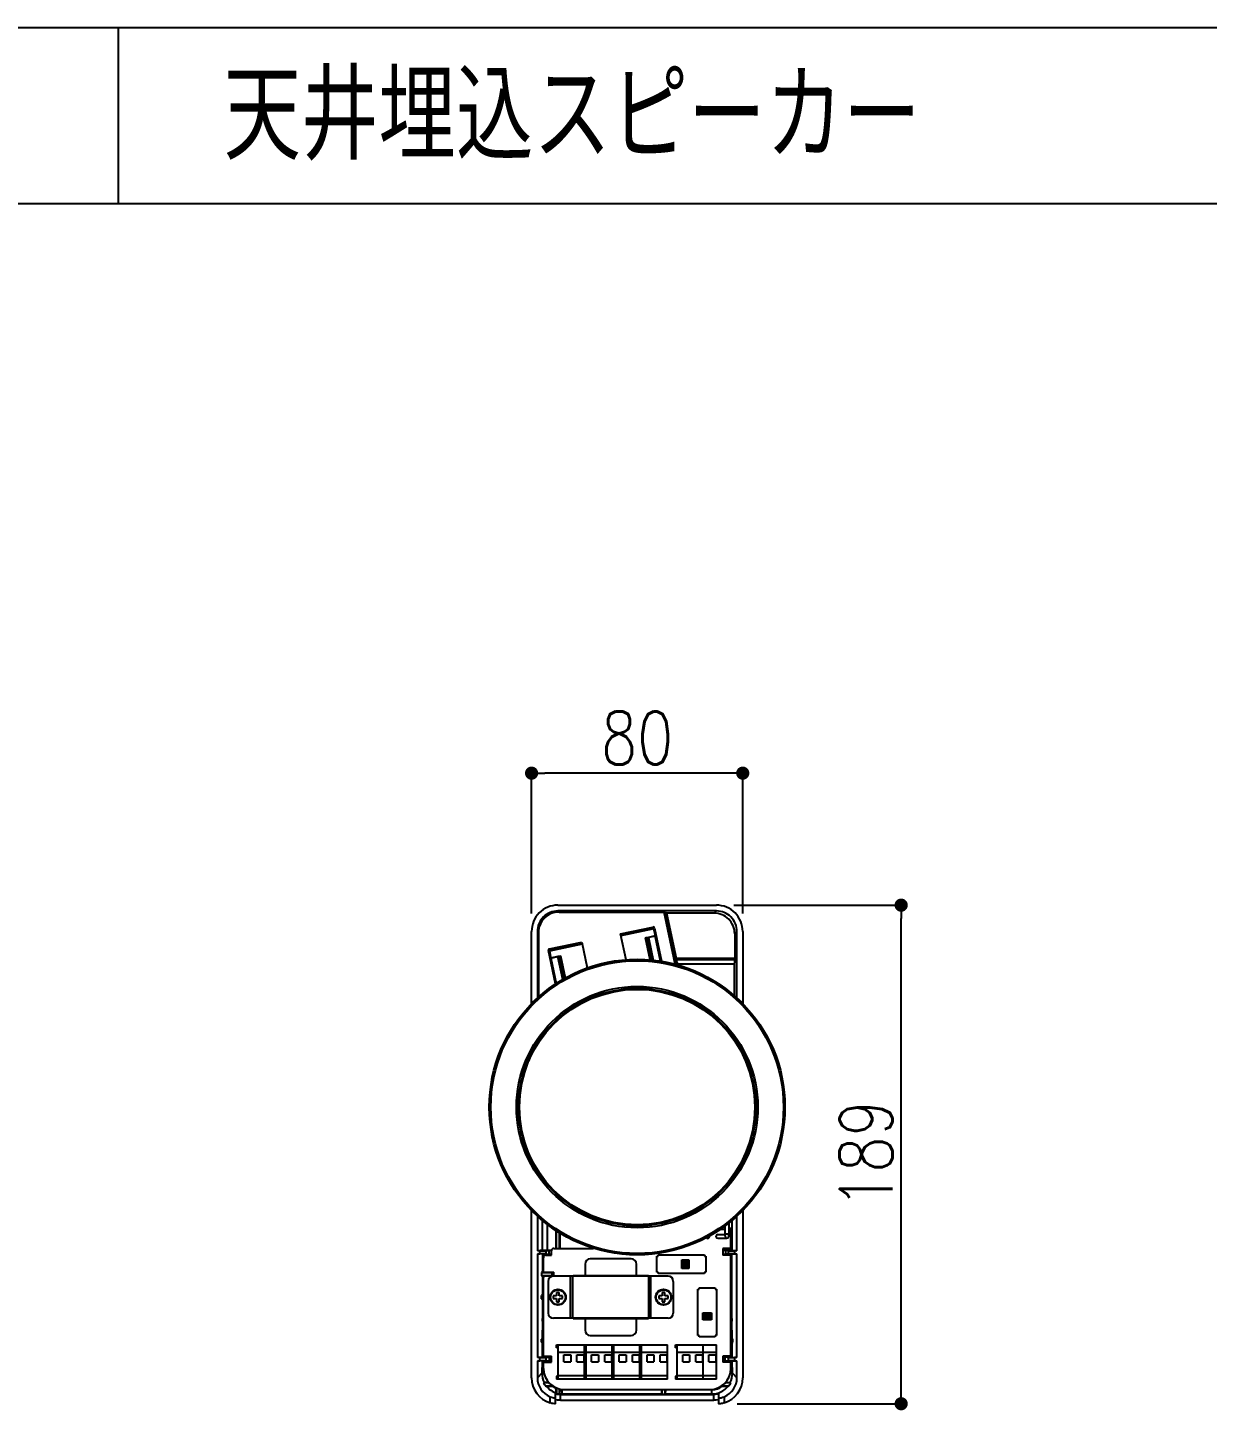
# Model space of a CAD drawing. Header units: millimetres. Extents: x 14 to 828, y 15 to 581.
# Drawn here: x 362.4 to 429.4, y 252.9 to 331.4 of the extents above; entities that cross this region are included whole.
import ezdxf

# ---------------------------------------------------------------- set-up
doc = ezdxf.new("R2010")
doc.units = ezdxf.units.MM
doc.header["$LTSCALE"] = 0.2
doc.layers.get('Defpoints').update_dxf_attribs({"color": 5})
for name, color, linetype in [('1_シンボル', 2, 'Continuous'), ('1_寸法', 7, 'Continuous'), ('1_文字', 3, 'Continuous'), ('1_表', 7, 'Continuous')]:
    doc.layers.add(name, color=color, linetype=linetype)
doc.styles.add('Dim', font='simplex.shx', dxfattribs={"width": 0.8, "bigfont": 'extfont2.shx'})
doc.styles.get("Standard").update_dxf_attribs({"font": 'simplex.shx', "width": 0.8, "bigfont": 'extfont2.shx'})
doc.dimstyles.new('1-1', dxfattribs={"dimtxt": 3, "dimasz": 0.75, "dimexe": 0, "dimexo": 1, "dimgap": 0.5, "dimtad": 1, "dimdec": 0, "dimtxsty": 'Dim', "dimblk": 'DOT', "dimcen": 2.5, "dimadec": 0, "dimazin": 0, "dimtfac": 1, "dimtdec": 0, "dimtix": 1, "dimtmove": 2, "dimatfit": 3, "dimldrblk": '引出', "dimfxl": 1, "dimlwd": -1, "dimlwe": -1, "dimarcsym": 0})

# ---------------------------------------------------------------- blocks, each defined once
blk = doc.blocks.new('_Dot')
at = {"color": 0, "linetype": 'ByBlock', "lineweight": -2}
blk.add_line((-0.5, 0), (-1, 0), dxfattribs=at)
at = {"color": 0, "linetype": 'ByBlock', "const_width": 0.5}
blk.add_lwpolyline([(-0.25, 0, 1), (0.25, 0, 1)], format="xyb", close=True, dxfattribs=at)
blk = doc.blocks.new('*D24')
at = {"layer": '1_寸法', "color": 0, "transparency": 16777216}
for p, q in [((390.996, 281.104), (390.996, 289.082)), ((402.246, 289.082), (391.746, 289.082)), ((402.996, 281.104), (402.996, 289.082))]:
    blk.add_line(p, q, dxfattribs=at)
at = {"layer": 'Defpoints', "color": 0, "transparency": 16777216}
for p in [(390.996, 289.082), (390.996, 280.104), (402.996, 280.104)]:
    blk.add_point(p, dxfattribs=at)
at = {"layer": '1_寸法', "color": 0, "transparency": 16777216, "xscale": 0.75, "yscale": 0.75, "zscale": 0.75, "rotation": 180}
blk.add_blockref('_Dot', (390.996, 289.082), dxfattribs=at)
at = {"layer": '1_寸法', "color": 0, "transparency": 16777216, "xscale": 0.75, "yscale": 0.75, "zscale": 0.75}
blk.add_blockref('_Dot', (402.996, 289.082), dxfattribs=at)
at = {"layer": '1_寸法', "color": 0, "transparency": 16777216, "insert": (396.996, 291.082), "char_height": 3, "attachment_point": 5, "style": 'Dim'}
blk.add_mtext('80', dxfattribs=at)
blk = doc.blocks.new('引出')
at = {"color": 0, "linetype": 'ByBlock', "lineweight": -2}
for p, q in [((-3.86, 1.04), (0, 0)), ((0, 0), (-1, 0))]:
    blk.add_line(p, q, dxfattribs=at)
blk = doc.blocks.new('*D26')
at = {"layer": '1_寸法', "color": 0, "transparency": 16777216}
for p, q in [((402.498, 281.582), (411.996, 281.582)), ((411.996, 254.002), (411.996, 280.832)), ((402.682, 253.252), (411.996, 253.252))]:
    blk.add_line(p, q, dxfattribs=at)
at = {"layer": 'Defpoints', "color": 0, "transparency": 16777216}
for p in [(401.498, 281.582), (411.996, 281.582), (401.682, 253.252)]:
    blk.add_point(p, dxfattribs=at)
at = {"layer": '1_寸法', "color": 0, "transparency": 16777216, "xscale": 0.75, "yscale": 0.75, "zscale": 0.75}
for p, rotation in [((411.996, 281.582), 90), ((411.996, 253.252), 270)]:
    blk.add_blockref('_Dot', p, dxfattribs=dict(at, rotation=rotation))
at = {"layer": '1_寸法', "color": 0, "transparency": 16777216, "insert": (409.996, 267.417), "char_height": 3, "attachment_point": 5, "rotation": 90, "style": 'Dim'}
blk.add_mtext('189', dxfattribs=at)

msp = doc.modelspace()

# ---------------------------------------------------------------- linework, layer by layer
at = {"layer": '1_シンボル', "color": 7}
for p, q in [((392.494, 281.582), (401.498, 281.582)), ((401.497, 281.251), (392.495, 281.251)), ((392.556, 281.19), (392.495, 281.251)), ((392.556, 281.19), (398.531, 281.19)), ((399.161, 278.223), (398.531, 281.19)), ((398.608, 281.186), (398.661, 281.127)), ((399.243, 278.201), (398.608, 281.186)), ((401.373, 281.127), (398.661, 281.127)), ((398.661, 281.127), (399.204, 278.574)), ((401.373, 281.127), (401.497, 281.251)), ((390.996, 275.985), (390.996, 280.084)), ((391.326, 280.083), (391.326, 276.305)), ((391.388, 280.021), (391.326, 280.083)), ((391.388, 280.021), (391.388, 276.36)), ((396.053, 279.951), (397.889, 280.341)), ((396.365, 278.483), (396.053, 279.951)), ((397.946, 280.24), (396.076, 279.842)), ((396.407, 279.913), (396.384, 280.021)), ((396.399, 279.948), (397.915, 280.27)), ((396.4, 279.945), (397.467, 280.172)), ((397.467, 280.172), (397.894, 280.257)), ((397.474, 280.14), (397.467, 280.172)), ((397.477, 279.722), (398.031, 279.84)), ((397.742, 278.473), (397.477, 279.722)), ((397.477, 279.722), (397.483, 279.718)), ((397.632, 279.75), (397.483, 279.718)), ((397.483, 279.718), (397.748, 278.473)), ((397.564, 279.697), (397.491, 279.681)), ((397.638, 279.713), (397.564, 279.697)), ((397.564, 279.697), (397.826, 278.466)), ((398.027, 279.834), (397.632, 279.75)), ((397.632, 279.75), (397.907, 278.457)), ((397.638, 279.713), (397.904, 278.457)), ((397.894, 280.257), (397.941, 280.244)), ((397.894, 280.257), (397.9, 280.23)), ((397.978, 280.283), (397.915, 280.27)), ((397.984, 280.254), (397.941, 280.244)), ((398.031, 279.84), (397.946, 280.24)), ((398.015, 280.107), (397.975, 280.098)), ((397.978, 280.283), (398.38, 278.392)), ((398.027, 279.834), (398.031, 279.84)), ((398.331, 278.4), (398.027, 279.834)), ((398.03, 279.839), (398.124, 279.397)), ((402.541, 279.959), (402.665, 280.083)), ((402.541, 279.959), (402.541, 278.574)), ((402.665, 276.305), (402.665, 280.083)), ((402.996, 280.084), (402.996, 275.985)), ((391.958, 279.004), (392.022, 279.018)), ((392.36, 277.112), (391.958, 279.004)), ((391.963, 278.979), (392.018, 278.991)), ((393.875, 279.375), (392.007, 278.977)), ((392.007, 278.977), (392.092, 278.577)), ((392.016, 279.093), (393.852, 279.483)), ((392.047, 279.014), (392.018, 278.991)), ((392.018, 278.991), (392.02, 278.98)), ((392.022, 279.018), (393.538, 279.34)), ((392.471, 279.11), (392.047, 279.014)), ((392.047, 279.014), (392.052, 278.987)), ((392.471, 279.11), (393.539, 279.337)), ((392.478, 279.078), (392.471, 279.11)), ((393.522, 279.413), (393.546, 279.305)), ((393.852, 279.483), (394.164, 278.015)), ((398.124, 279.397), (398.165, 279.405)), ((398.15, 279.251), (398.153, 279.25)), ((398.153, 279.25), (398.196, 279.259)), ((398.18, 279.11), (398.225, 279.12)), ((398.226, 279.117), (398.181, 279.107)), ((398.227, 279.113), (398.182, 279.101)), ((392.092, 278.577), (392.645, 278.695)), ((392.098, 278.573), (392.092, 278.577)), ((392.492, 278.657), (392.098, 278.573)), ((392.098, 278.573), (392.403, 277.14)), ((392.641, 278.689), (392.492, 278.657)), ((392.767, 277.365), (392.492, 278.657)), ((392.576, 278.637), (392.502, 278.621)), ((392.502, 278.621), (392.769, 277.366)), ((392.649, 278.652), (392.576, 278.637)), ((392.576, 278.637), (392.837, 277.405)), ((392.645, 278.695), (392.641, 278.689)), ((392.906, 277.444), (392.641, 278.689)), ((392.645, 278.695), (392.911, 277.446)), ((398.353, 278.519), (398.307, 278.512)), ((398.354, 278.515), (398.309, 278.506)), ((399.204, 278.574), (402.541, 278.574)), ((399.22, 278.504), (402.539, 278.504)), ((399.303, 278.238), (399.22, 278.504)), ((402.5, 278.238), (399.303, 278.238)), ((399.315, 278.18), (399.303, 278.238)), ((402.539, 278.504), (402.5, 278.238)), ((402.5, 278.238), (402.5, 276.452)), ((392.252, 277.847), (392.206, 277.837)), ((392.254, 277.841), (392.207, 277.833)), ((392.379, 277.252), (392.333, 277.24)), ((392.38, 277.246), (392.334, 277.236)), ((396.171, 276.746), (396.171, 276.798)), ((397.821, 276.798), (397.821, 276.746)), ((391.613, 274.167), (391.659, 274.141)), ((402.333, 274.141), (402.379, 274.167)), ((390.834, 272.712), (390.788, 272.738)), ((403.204, 272.738), (403.158, 272.712)), ((390.788, 267.475), (390.834, 267.502)), ((403.158, 267.502), (403.204, 267.475)), ((391.659, 266.073), (391.613, 266.046)), ((402.379, 266.046), (402.333, 266.073)), ((390.996, 254.73), (390.996, 264.228)), ((402.996, 264.228), (402.996, 254.73)), ((391.326, 263.909), (391.326, 261.947)), ((391.617, 261.971), (391.617, 263.654)), ((391.9, 261.972), (391.9, 263.429)), ((396.171, 263.415), (396.171, 263.468)), ((397.821, 263.468), (397.821, 263.415)), ((401.987, 263.35), (401.987, 262.907)), ((402.205, 263.517), (402.205, 262.907)), ((402.374, 263.654), (402.374, 261.971)), ((402.665, 261.947), (402.665, 263.909)), ((392.381, 263.088), (392.381, 262.082)), ((392.406, 262.082), (392.406, 263.072)), ((392.586, 262.082), (392.586, 262.957)), ((392.611, 262.942), (392.611, 262.082)), ((401.11, 262.757), (401.11, 262.783)), ((401.571, 262.862), (401.991, 262.862)), ((401.571, 262.652), (402.093, 262.652)), ((401.737, 263.173), (401.987, 263.173)), ((401.987, 262.907), (402.205, 262.907)), ((401.991, 262.791), (401.991, 262.907)), ((402.096, 262.652), (402.09, 262.652)), ((402.201, 262.757), (402.201, 262.907)), ((402.201, 262.753), (402.201, 262.757)), ((402.321, 262.082), (402.321, 263.132)), ((391.617, 261.971), (391.326, 261.947)), ((391.459, 261.947), (391.326, 261.947)), ((391.326, 261.767), (391.326, 255.872)), ((391.326, 261.767), (391.459, 261.767)), ((391.617, 261.742), (391.326, 261.767)), ((391.459, 261.767), (391.459, 261.947)), ((391.617, 261.971), (391.9, 261.972)), ((391.617, 261.742), (391.901, 261.741)), ((391.617, 261.742), (391.617, 260.73)), ((391.821, 261.692), (392.121, 261.692)), ((391.833, 261.948), (391.974, 261.966)), ((391.833, 261.765), (391.833, 261.948)), ((391.833, 261.765), (391.974, 261.748)), ((391.9, 261.972), (392.126, 261.972)), ((391.901, 261.741), (392.121, 261.741)), ((391.901, 261.741), (391.901, 261.692)), ((392.125, 261.966), (391.974, 261.966)), ((391.974, 261.966), (391.974, 261.748)), ((391.974, 261.748), (392.121, 261.748)), ((392.121, 261.692), (392.121, 261.932)), ((392.271, 262.082), (394.514, 262.082)), ((398.121, 260.732), (398.121, 261.632)), ((398.121, 261.632), (398.196, 261.632)), ((398.196, 261.632), (398.196, 261.707)), ((398.196, 261.707), (400.821, 261.707)), ((400.821, 261.707), (400.821, 261.632)), ((400.821, 261.632), (400.896, 261.632)), ((400.896, 261.632), (400.896, 260.732)), ((402.321, 262.082), (401.871, 262.082)), ((401.871, 262.082), (401.871, 261.692)), ((401.871, 261.972), (402.092, 261.972)), ((402.018, 261.966), (401.871, 261.966)), ((401.871, 261.748), (402.018, 261.748)), ((401.871, 261.741), (402.09, 261.741)), ((402.321, 261.692), (401.871, 261.692)), ((402.158, 261.948), (402.018, 261.966)), ((402.018, 261.966), (402.018, 261.748)), ((402.158, 261.765), (402.018, 261.748)), ((402.09, 261.741), (402.374, 261.742)), ((402.09, 261.692), (402.09, 261.741)), ((402.092, 262.082), (402.092, 261.972)), ((402.092, 261.972), (402.374, 261.971)), ((402.158, 261.948), (402.158, 261.765)), ((402.321, 255.947), (402.321, 261.692)), ((402.374, 261.971), (402.665, 261.947)), ((402.374, 261.742), (402.665, 261.767)), ((402.374, 258.094), (402.374, 261.742)), ((402.665, 261.947), (402.533, 261.947)), ((402.533, 261.947), (402.533, 261.767)), ((402.533, 261.767), (402.665, 261.767)), ((402.665, 255.872), (402.665, 261.767)), ((391.671, 260.732), (391.671, 261.542)), ((394.033, 261.182), (394.033, 260.522)), ((396.658, 261.482), (394.333, 261.482)), ((396.958, 260.522), (396.958, 261.182)), ((399.543, 260.934), (399.543, 261.429)), ((399.543, 261.429), (399.936, 261.429)), ((399.936, 260.934), (399.543, 260.934)), ((399.573, 260.934), (399.573, 261.429)), ((399.603, 260.934), (399.603, 261.429)), ((399.628, 260.934), (399.628, 261.429)), ((399.659, 260.934), (399.659, 261.429)), ((399.684, 260.934), (399.684, 261.429)), ((399.715, 260.934), (399.715, 261.429)), ((399.74, 260.934), (399.74, 261.429)), ((399.77, 260.934), (399.77, 261.429)), ((399.795, 260.934), (399.795, 261.429)), ((399.825, 260.934), (399.825, 261.429)), ((399.85, 260.934), (399.85, 261.429)), ((399.881, 260.934), (399.881, 261.429)), ((399.906, 260.934), (399.906, 261.429)), ((399.936, 261.429), (399.936, 260.934)), ((391.617, 260.73), (391.567, 260.713)), ((391.567, 260.713), (391.567, 260.525)), ((392.166, 260.699), (391.567, 260.699)), ((391.567, 260.54), (392.166, 260.54)), ((391.617, 260.509), (391.567, 260.525)), ((391.617, 260.73), (391.742, 260.732)), ((391.617, 260.509), (391.617, 259.417)), ((391.617, 260.509), (391.742, 260.507)), ((391.671, 260.732), (392.271, 260.732)), ((391.671, 255.947), (391.671, 260.507)), ((398.751, 260.507), (391.671, 260.507)), ((391.941, 260.207), (391.941, 258.407)), ((392.166, 260.54), (392.166, 260.699)), ((392.271, 260.709), (392.241, 260.709)), ((392.241, 260.709), (392.241, 260.529)), ((392.241, 260.529), (392.271, 260.529)), ((392.271, 260.507), (392.271, 260.732)), ((393.216, 258.107), (393.216, 260.507)), ((393.336, 258.107), (393.336, 260.507)), ((397.633, 260.522), (393.358, 260.522)), ((393.358, 260.522), (393.358, 260.507)), ((397.633, 260.507), (397.633, 260.522)), ((397.656, 258.107), (397.656, 260.507)), ((397.776, 258.107), (397.776, 260.507)), ((398.196, 260.732), (398.121, 260.732)), ((398.196, 260.657), (398.196, 260.732)), ((400.821, 260.657), (398.196, 260.657)), ((399.051, 260.207), (399.051, 258.407)), ((400.896, 260.732), (400.821, 260.732)), ((400.821, 260.732), (400.821, 260.657)), ((391.617, 259.417), (391.556, 259.397)), ((391.556, 259.217), (391.556, 259.397)), ((391.671, 259.397), (391.556, 259.397)), ((391.617, 259.417), (391.671, 259.418)), ((392.233, 259.382), (392.233, 259.232)), ((392.421, 259.382), (392.233, 259.382)), ((392.421, 259.569), (392.421, 259.382)), ((392.571, 259.569), (392.421, 259.569)), ((392.571, 259.382), (392.571, 259.569)), ((392.758, 259.382), (392.571, 259.382)), ((392.758, 259.232), (392.758, 259.382)), ((398.233, 259.382), (398.233, 259.232)), ((398.421, 259.382), (398.233, 259.382)), ((398.421, 259.569), (398.421, 259.382)), ((398.571, 259.569), (398.421, 259.569)), ((398.571, 259.382), (398.571, 259.569)), ((398.758, 259.382), (398.571, 259.382)), ((398.758, 259.232), (398.758, 259.382)), ((400.446, 257.132), (400.446, 259.757)), ((400.446, 259.757), (400.521, 259.757)), ((400.521, 259.757), (400.521, 259.832)), ((400.521, 259.832), (401.421, 259.832)), ((401.421, 259.832), (401.421, 259.757)), ((401.421, 259.757), (401.496, 259.757)), ((401.496, 259.757), (401.496, 257.132)), ((391.617, 259.196), (391.556, 259.217)), ((391.556, 259.217), (391.671, 259.217)), ((391.617, 259.196), (391.617, 258.094)), ((391.617, 259.196), (391.671, 259.195)), ((392.233, 259.232), (392.421, 259.232)), ((392.421, 259.232), (392.421, 259.044)), ((392.421, 259.044), (392.571, 259.044)), ((392.571, 259.232), (392.758, 259.232)), ((392.571, 259.044), (392.571, 259.232)), ((398.233, 259.232), (398.421, 259.232)), ((398.421, 259.232), (398.421, 259.044)), ((398.421, 259.044), (398.571, 259.044)), ((398.571, 259.232), (398.758, 259.232)), ((398.571, 259.044), (398.571, 259.232)), ((391.616, 257.942), (391.606, 256.938)), ((391.671, 257.937), (391.616, 257.942)), ((391.671, 258.088), (391.617, 258.094)), ((398.751, 258.107), (392.241, 258.107)), ((393.358, 258.107), (393.358, 258.092)), ((393.358, 258.092), (397.633, 258.092)), ((394.033, 258.092), (394.033, 257.432)), ((396.958, 257.432), (396.958, 258.092)), ((397.633, 258.092), (397.633, 258.107)), ((400.723, 258.017), (400.723, 258.41)), ((400.723, 258.41), (401.218, 258.41)), ((400.723, 258.38), (401.218, 258.38)), ((400.723, 258.349), (401.218, 258.349)), ((400.723, 258.324), (401.218, 258.324)), ((400.723, 258.294), (401.218, 258.294)), ((400.723, 258.268), (401.218, 258.268)), ((400.723, 258.238), (401.218, 258.238)), ((400.723, 258.213), (401.218, 258.213)), ((400.723, 258.183), (401.218, 258.183)), ((400.723, 258.157), (401.218, 258.157)), ((400.723, 258.128), (401.218, 258.128)), ((400.723, 258.102), (401.218, 258.102)), ((400.723, 258.072), (401.218, 258.072)), ((400.723, 258.047), (401.218, 258.047)), ((401.218, 258.017), (400.723, 258.017)), ((401.218, 258.41), (401.218, 258.017)), ((402.321, 258.088), (402.374, 258.094)), ((402.321, 257.937), (402.375, 257.942)), ((402.386, 256.938), (402.375, 257.942)), ((391.606, 256.938), (391.556, 256.922)), ((391.556, 256.742), (391.556, 256.922)), ((391.671, 256.922), (391.556, 256.922)), ((391.606, 256.938), (391.671, 256.939)), ((394.333, 257.132), (396.658, 257.132)), ((400.521, 257.132), (400.446, 257.132)), ((400.521, 257.057), (400.521, 257.132)), ((401.421, 257.057), (400.521, 257.057)), ((401.496, 257.132), (401.421, 257.132)), ((401.421, 257.132), (401.421, 257.057)), ((402.386, 256.938), (402.321, 256.939)), ((402.436, 256.922), (402.321, 256.922)), ((402.386, 256.938), (402.436, 256.922)), ((402.436, 256.742), (402.436, 256.922)), ((391.604, 256.726), (391.556, 256.742)), ((391.556, 256.742), (391.671, 256.742)), ((391.604, 256.726), (391.595, 255.894)), ((391.604, 256.726), (391.671, 256.725)), ((392.421, 256.435), (392.421, 256.607)), ((392.421, 256.607), (398.721, 256.607)), ((392.496, 256.435), (392.421, 256.435)), ((392.496, 256.607), (392.496, 254.657)), ((393.996, 256.157), (392.496, 256.157)), ((393.996, 254.657), (393.996, 256.607)), ((394.071, 256.435), (393.996, 256.435)), ((394.071, 256.607), (394.071, 254.657)), ((395.571, 256.157), (394.071, 256.157)), ((395.571, 254.657), (395.571, 256.607)), ((395.646, 256.435), (395.571, 256.435)), ((395.646, 256.607), (395.646, 254.657)), ((397.146, 256.157), (395.646, 256.157)), ((397.146, 254.657), (397.146, 256.607)), ((397.221, 256.435), (397.146, 256.435)), ((397.221, 256.607), (397.221, 254.657)), ((398.721, 256.157), (397.221, 256.157)), ((398.721, 254.657), (398.721, 256.607)), ((399.171, 256.435), (399.171, 256.607)), ((399.171, 256.607), (401.496, 256.607)), ((399.246, 256.435), (399.171, 256.435)), ((399.246, 256.607), (399.246, 254.657)), ((401.496, 256.157), (399.246, 256.157)), ((400.746, 254.657), (400.746, 256.607)), ((401.496, 254.657), (401.496, 256.607)), ((402.321, 256.742), (402.436, 256.742)), ((402.388, 256.726), (402.321, 256.725)), ((402.388, 256.726), (402.436, 256.742)), ((402.397, 255.894), (402.388, 256.726)), ((391.595, 255.894), (391.326, 255.872)), ((391.459, 255.872), (391.326, 255.872)), ((391.326, 255.692), (391.326, 254.73)), ((391.326, 255.692), (391.459, 255.692)), ((391.593, 255.669), (391.326, 255.692)), ((391.459, 255.692), (391.459, 255.872)), ((391.593, 255.669), (391.585, 254.989)), ((391.877, 255.668), (391.593, 255.669)), ((391.88, 255.895), (391.595, 255.894)), ((391.671, 255.947), (392.121, 255.947)), ((391.671, 255.257), (391.671, 255.617)), ((391.671, 255.617), (392.121, 255.617)), ((391.833, 255.873), (392.009, 255.895)), ((391.833, 255.69), (391.833, 255.873)), ((391.833, 255.69), (392.008, 255.668)), ((392.008, 255.668), (391.877, 255.668)), ((391.877, 255.668), (391.877, 255.617)), ((391.88, 255.947), (391.88, 255.895)), ((392.009, 255.895), (391.88, 255.895)), ((392.008, 255.668), (392.009, 255.895)), ((392.121, 255.617), (392.121, 255.947)), ((392.833, 256.023), (393.223, 256.023)), ((392.833, 255.632), (392.833, 256.023)), ((392.833, 255.632), (393.223, 255.632)), ((393.223, 256.023), (393.223, 255.632)), ((393.576, 256.023), (393.966, 256.023)), ((393.576, 255.632), (393.576, 256.023)), ((393.576, 255.632), (393.966, 255.632)), ((393.966, 256.023), (393.966, 255.632)), ((394.408, 256.023), (394.798, 256.023)), ((394.408, 255.632), (394.408, 256.023)), ((394.408, 255.632), (394.798, 255.632)), ((394.798, 256.023), (394.798, 255.632)), ((395.151, 256.023), (395.541, 256.023)), ((395.151, 255.632), (395.151, 256.023)), ((395.151, 255.632), (395.541, 255.632)), ((395.541, 256.023), (395.541, 255.632)), ((395.983, 256.023), (396.373, 256.023)), ((395.983, 255.632), (395.983, 256.023)), ((395.983, 255.632), (396.373, 255.632)), ((396.373, 256.023), (396.373, 255.632)), ((396.726, 256.023), (397.116, 256.023)), ((396.726, 255.632), (396.726, 256.023)), ((396.726, 255.632), (397.116, 255.632)), ((397.116, 256.023), (397.116, 255.632)), ((397.558, 256.023), (397.948, 256.023)), ((397.558, 255.632), (397.558, 256.023)), ((397.558, 255.632), (397.948, 255.632)), ((397.948, 256.023), (397.948, 255.632)), ((398.301, 256.023), (398.691, 256.023)), ((398.301, 255.632), (398.301, 256.023)), ((398.301, 255.632), (398.691, 255.632)), ((398.691, 256.023), (398.691, 255.632)), ((399.583, 256.023), (399.973, 256.023)), ((399.583, 255.632), (399.583, 256.023)), ((399.583, 255.632), (399.973, 255.632)), ((399.973, 256.023), (399.973, 255.632)), ((400.326, 256.023), (400.716, 256.023)), ((400.326, 255.632), (400.326, 256.023)), ((400.326, 255.632), (400.716, 255.632)), ((400.716, 256.023), (400.716, 255.632)), ((401.076, 256.023), (401.466, 256.023)), ((401.076, 255.632), (401.076, 256.023)), ((401.076, 255.632), (401.466, 255.632)), ((401.466, 256.023), (401.466, 255.632)), ((402.321, 255.947), (401.871, 255.947)), ((401.871, 255.947), (401.871, 255.617)), ((402.321, 255.617), (401.871, 255.617)), ((402.112, 255.895), (401.982, 255.895)), ((402.158, 255.873), (401.982, 255.895)), ((401.982, 255.895), (401.984, 255.668)), ((402.158, 255.69), (401.984, 255.668)), ((402.114, 255.668), (401.984, 255.668)), ((402.112, 255.895), (402.111, 255.947)), ((402.112, 255.895), (402.397, 255.894)), ((402.114, 255.668), (402.399, 255.669)), ((402.115, 255.617), (402.114, 255.668)), ((402.158, 255.873), (402.158, 255.69)), ((402.321, 255.257), (402.321, 255.617)), ((402.397, 255.894), (402.665, 255.872)), ((402.399, 255.669), (402.665, 255.692)), ((402.406, 254.989), (402.399, 255.669)), ((402.665, 255.872), (402.533, 255.872)), ((402.533, 255.872), (402.533, 255.692)), ((402.533, 255.692), (402.665, 255.692)), ((402.665, 254.73), (402.665, 255.692)), ((391.578, 254.982), (391.326, 254.73)), ((391.578, 254.981), (391.585, 254.989)), ((391.585, 254.989), (391.707, 254.965)), ((392.421, 254.816), (392.421, 254.657)), ((392.496, 254.816), (392.421, 254.816)), ((398.721, 254.657), (392.421, 254.657)), ((392.496, 254.852), (393.996, 254.852)), ((394.071, 254.816), (393.996, 254.816)), ((394.071, 254.852), (395.571, 254.852)), ((395.646, 254.816), (395.571, 254.816)), ((395.646, 254.852), (397.146, 254.852)), ((397.221, 254.816), (397.146, 254.816)), ((397.221, 254.852), (398.721, 254.852)), ((399.171, 254.816), (399.171, 254.657)), ((399.246, 254.816), (399.171, 254.816)), ((401.496, 254.657), (399.171, 254.657)), ((399.246, 254.852), (401.496, 254.852)), ((402.406, 254.989), (402.285, 254.965)), ((402.414, 254.981), (402.406, 254.989)), ((402.414, 254.982), (402.665, 254.73)), ((391.674, 254.447), (391.709, 254.455)), ((391.985, 254.447), (391.674, 254.447)), ((391.974, 254.459), (391.709, 254.455)), ((391.783, 254.267), (391.832, 254.259)), ((391.783, 254.267), (392.193, 254.267)), ((391.832, 254.259), (392.172, 254.255)), ((392.211, 254.255), (392.172, 254.255)), ((392.346, 253.817), (392.346, 253.256)), ((392.394, 254.114), (392.394, 254.155)), ((392.399, 253.865), (392.394, 254.114)), ((392.399, 253.865), (392.406, 253.836)), ((392.406, 254.15), (392.406, 253.836)), ((392.586, 253.8), (392.586, 254.091)), ((392.593, 253.822), (392.586, 253.8)), ((392.597, 254.053), (392.593, 253.822)), ((392.597, 254.088), (392.597, 254.053)), ((392.646, 253.45), (392.646, 253.781)), ((392.744, 253.812), (392.712, 253.779)), ((392.712, 253.779), (401.28, 253.779)), ((392.744, 253.812), (392.744, 254.04)), ((398.394, 254.04), (392.744, 254.04)), ((392.744, 253.812), (398.399, 253.812)), ((392.871, 254.057), (401.121, 254.057)), ((398.394, 254.04), (398.394, 254.057)), ((398.399, 253.812), (398.394, 254.04)), ((398.399, 253.812), (398.406, 253.792)), ((398.406, 254.057), (398.406, 253.792)), ((398.406, 253.792), (398.586, 253.792)), ((398.586, 253.792), (398.586, 254.057)), ((398.593, 253.812), (398.586, 253.792)), ((398.597, 254.04), (398.593, 253.812)), ((398.593, 253.812), (401.247, 253.812)), ((398.597, 254.057), (398.597, 254.04)), ((401.247, 254.04), (398.597, 254.04)), ((401.247, 253.812), (401.247, 254.04)), ((401.247, 253.812), (401.28, 253.779)), ((401.346, 253.45), (401.346, 253.781)), ((401.646, 253.256), (401.646, 253.817)), ((401.819, 254.255), (401.781, 254.255)), ((401.799, 254.267), (402.208, 254.267)), ((401.819, 254.255), (402.159, 254.259)), ((402.317, 254.447), (402.006, 254.447)), ((402.017, 254.459), (402.283, 254.455)), ((402.159, 254.259), (402.208, 254.267)), ((402.283, 254.455), (402.317, 254.447)), ((392.046, 253.3), (392.046, 253.652)), ((392.711, 253.449), (401.281, 253.449)), ((401.946, 253.652), (401.946, 253.3))]:
    msp.add_line(p, q, dxfattribs=at)
for points in [[(398.153, 279.25), (398.153, 279.25), (398.153, 279.251), (398.151, 279.264), (398.124, 279.397)], [(401.995, 262.757), (402.011, 262.717), (402.033, 262.684), (402.048, 262.669), (402.066, 262.658), (402.09, 262.652)], [(391.459, 261.947), (391.809, 261.948), (391.829, 261.948), (391.833, 261.948)], [(391.833, 261.765), (391.83, 261.765), (391.813, 261.766), (391.459, 261.767)], [(402.158, 261.948), (402.161, 261.948), (402.178, 261.948), (402.533, 261.947)], [(402.533, 261.767), (402.267, 261.766), (402.164, 261.765), (402.158, 261.765)], [(392.166, 260.699), (392.236, 260.7), (392.24, 260.7), (392.241, 260.7)], [(392.241, 260.538), (392.241, 260.538), (392.239, 260.539), (392.227, 260.539), (392.166, 260.54)], [(391.459, 255.872), (391.724, 255.872), (391.828, 255.873), (391.833, 255.873)], [(391.833, 255.69), (391.83, 255.69), (391.813, 255.691), (391.459, 255.692)], [(402.158, 255.873), (402.161, 255.873), (402.178, 255.873), (402.533, 255.872)], [(402.533, 255.692), (402.183, 255.691), (402.162, 255.69), (402.158, 255.69)], [(392.346, 253.817), (392.346, 253.818), (392.346, 253.818), (392.348, 253.819), (392.352, 253.819), (392.362, 253.819), (392.396, 253.814), (392.458, 253.803), (392.584, 253.786), (392.646, 253.781)], [(401.346, 253.781), (401.439, 253.789), (401.56, 253.807), (401.614, 253.817), (401.642, 253.819), (401.644, 253.819), (401.645, 253.818), (401.646, 253.818), (401.646, 253.817)], [(392.046, 253.652), (392.137, 253.619), (392.201, 253.602), (392.258, 253.592), (392.326, 253.586), (392.343, 253.587), (392.345, 253.588), (392.345, 253.589), (392.346, 253.589), (392.346, 253.589)], [(392.346, 253.256), (392.346, 253.256), (392.345, 253.255), (392.344, 253.255), (392.342, 253.254), (392.31, 253.252), (392.218, 253.261), (392.156, 253.272), (392.046, 253.3)], [(392.646, 253.45), (392.553, 253.456), (392.47, 253.465), (392.401, 253.473), (392.356, 253.477), (392.348, 253.476), (392.346, 253.475), (392.346, 253.474), (392.346, 253.474)], [(401.646, 253.474), (401.646, 253.474), (401.645, 253.475), (401.644, 253.476), (401.639, 253.477), (401.628, 253.476), (401.592, 253.473), (401.489, 253.461), (401.346, 253.45)], [(401.646, 253.589), (401.646, 253.589), (401.647, 253.588), (401.648, 253.588), (401.652, 253.587), (401.672, 253.586), (401.701, 253.588), (401.766, 253.597), (401.847, 253.617), (401.946, 253.652)], [(401.946, 253.3), (401.853, 253.275), (401.79, 253.263), (401.733, 253.256), (401.689, 253.252), (401.659, 253.253), (401.649, 253.254), (401.646, 253.255), (401.646, 253.256), (401.646, 253.256)]]:
    msp.add_lwpolyline(points, dxfattribs=at)
for centre, radius in [((396.996, 270.107), 8.4), ((396.996, 270.107), 8.315), ((396.996, 270.107), 6.857), ((396.996, 270.107), 6.75), ((396.996, 270.107), 6.69), ((392.496, 259.307), 0.45), ((392.496, 259.307), 0.421), ((398.496, 259.307), 0.45), ((398.496, 259.307), 0.421)]:
    msp.add_circle(centre, radius, dxfattribs=at)
for centre, radius, start, end in [((392.493, 280.085), 1.497, 89.96451, 180.03548), ((401.499, 280.085), 1.497, 359.96419, 90.03586), ((392.494, 280.084), 1.168, 89.96452, 180.03565), ((392.555, 280.022), 1.168, 89.96435, 180.03548), ((401.373, 279.959), 1.168, 359.96428, 90.03573), ((401.498, 280.084), 1.168, 359.96452, 90.03564), ((397.905, 280.268), 0.075, 12, 102), ((397.924, 280.236), 0.0195, 10.5061, 26.37731), ((392.031, 279.019), 0.075, 102, 192.00179), ((400.307, 278.796), 1.126, 191.37754, 195.06499), ((401.835, 278.562), 0.706, 355.2589, 0.98129), ((396.996, 270.107), 6.742, 82.97177, 97.02823), ((396.996, 270.107), 6.712, 82.94021, 97.05979), ((396.996, 270.107), 6.742, 142.97177, 157.02823), ((396.996, 270.107), 6.712, 142.94021, 157.05979), ((396.996, 270.107), 6.712, 22.94021, 37.05979), ((396.996, 270.107), 6.742, 22.97177, 37.02823), ((396.996, 270.107), 6.742, 202.97177, 217.02823), ((396.996, 270.107), 6.712, 202.94021, 217.05979), ((396.996, 270.107), 6.712, 322.94021, 337.05979), ((396.996, 270.107), 6.742, 322.97177, 337.02823), ((396.996, 270.107), 6.712, 262.94021, 277.05979), ((396.996, 270.107), 6.742, 262.97177, 277.02823), ((402.171, 263.132), 0.15, 360, 76.99736), ((401.001, 262.757), 0.109, 224.0569, 359.94799), ((401.571, 262.757), 0.105, 90, 270), ((402.131, 262.793), 0.14, 180.74061, 194.94749), ((402.096, 262.757), 0.105, 270, 358.26608), ((391.821, 261.542), 0.15, 90, 180), ((392.271, 261.932), 0.15, 90, 180), ((394.333, 261.182), 0.3, 90, 180), ((396.658, 261.182), 0.3, 0, 90), ((392.241, 260.207), 0.3, 90, 180), ((398.751, 260.207), 0.3, 0, 90), ((377.094, 258.093), 14.524, 359.40387, 0.00301), ((392.241, 258.407), 0.3, 180, 270), ((398.751, 258.407), 0.3, 270, 360), ((416.898, 258.093), 14.524, 179.99699, 180.59614), ((394.333, 257.432), 0.3, 180, 270), ((396.658, 257.432), 0.3, 270, 0), ((392.493, 254.729), 1.497, 179.96189, 252.62741), ((392.494, 254.73), 1.167, 179.95761, 247.43726), ((392.766, 254.98), 1.181, 179.58574, 206.40701), ((392.871, 255.257), 1.2, 180, 270), ((401.121, 255.257), 1.2, 270, 360), ((401.498, 254.73), 1.167, 292.56301, 0.04264), ((401.499, 254.728), 1.496, 287.36311, 0.04738), ((401.226, 254.98), 1.181, 333.59302, 0.41431), ((392.722, 254.958), 1.166, 206.02872, 216.38749), ((392.745, 254.968), 1.156, 217.8423, 252.57082), ((392.744, 254.91), 0.87, 228.92499, 246.31441), ((392.724, 254.96), 1.168, 254.20906, 263.21883), ((392.745, 254.971), 1.16, 262.43733, 269.96426), ((392.744, 254.915), 0.875, 260.31363, 270.00335), ((392.712, 254.95), 1.171, 266.77895, 270.00014), ((401.247, 254.967), 1.155, 270.01125, 322.16386), ((401.248, 254.911), 0.87, 269.95352, 311.06398), ((401.28, 254.95), 1.171, 269.99986, 273.22104), ((401.27, 254.958), 1.166, 323.61251, 333.97129), ((392.711, 254.95), 1.502, 267.52277, 270.00008), ((401.281, 254.95), 1.502, 269.99992, 272.47722)]:
    msp.add_arc(centre, radius, start, end, dxfattribs=at)
msp.add_ellipse((398.532, 281.186), major_axis=(-0.0767, 0), ratio=0.051256, start_param=3.187424, end_param=4.723313, dxfattribs=at)
at = {"layer": '1_表', "color": 6}
for p, q in [((13.5, 331.443), (827.5, 331.443)), ((367.5, 331.443), (367.5, 321.443)), ((13.5, 321.443), (827.5, 321.443))]:
    msp.add_line(p, q, dxfattribs=at)

# ---------------------------------------------------------------- texts
at = {"layer": '1_文字', "linetype": 'Continuous', "width": 0.8}
msp.add_text('天井埋込スピーカー', height=5, dxfattribs=at).set_placement((373.5, 323.943))

# ---------------------------------------------------------------- dimensions: what is measured, and where the dimension line sits
at = {"layer": '1_寸法'}
for base, p1, p2, angle, text, picture, middle in [((390.996, 289.082), (402.996, 280.104), (390.996, 280.104), 180, '80', '*D24', (396.996, 291.082)), ((411.996, 281.582), (401.682, 253.252), (401.498, 281.582), 270, '189', '*D26', (409.996, 267.417))]:
    dim = msp.add_linear_dim(base=base, p1=p1, p2=p2, angle=angle, text=text, dimstyle='1-1', dxfattribs=at)
    dim.commit()
    dim.dimension.update_dxf_attribs({"geometry": picture, "text_midpoint": middle})

doc.saveas('drawing.dxf')
